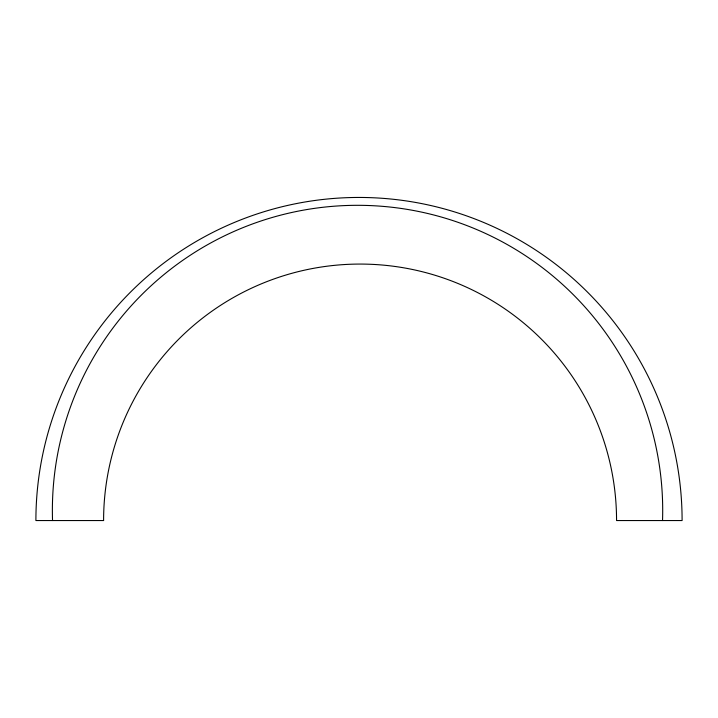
<?xml version="1.0" encoding="UTF-8"?>
<svg xmlns="http://www.w3.org/2000/svg" width="718" height="718" viewBox="0 0 718 718"><rect width="100%" height="100%" fill="white"/><g stroke="black" fill="none" stroke-linecap="round" stroke-linejoin="round"><path stroke-width="1.08" d="M52.54 520.55A305.168 305.168 0 0 1 357.537 205.312A305.168 305.168 0 0 1 662.534 520.55M103.598 520.55L35.9 520.55A323.1 323.1 0 0 1 359 197.45A323.1 323.1 0 0 1 682.1 520.55L616.556 520.55A256.479 256.479 0 0 0 360.077 264.071A256.479 256.479 0 0 0 103.598 520.55"/></g></svg>
